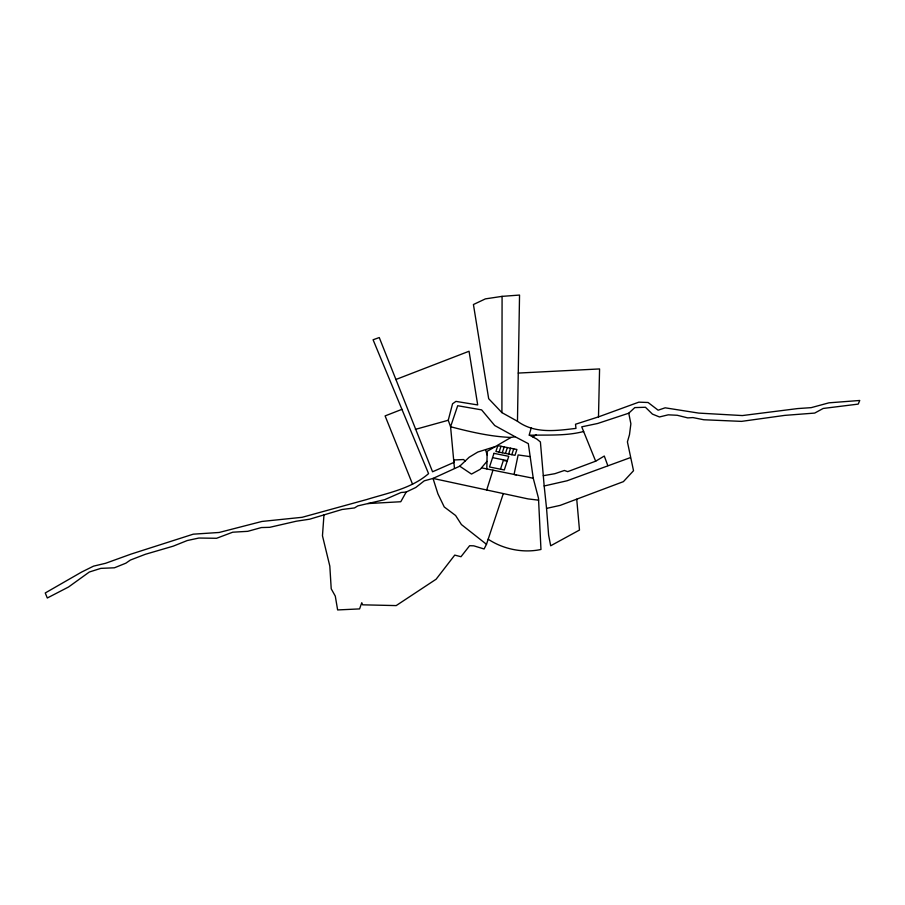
<?xml version="1.0" encoding="UTF-8"?>
<svg xmlns="http://www.w3.org/2000/svg" width="905" height="905" viewBox="0 0 905 905"><rect width="100%" height="100%" fill="white"/><g stroke="black" fill="none" stroke-linecap="round" stroke-linejoin="round"><path stroke-width="1.36" d="M517.468 421.266L501.913 412.623L502.083 296.365L519.538 295.064L517.468 421.266C534.821 433.959 556.055 430.735 575.976 428.393L575.512 424.241L598.488 416.877L638.828 402.159L648.093 402.499L658.127 410.191L665.152 407.816L698.694 413.099L742.372 415.565L797.667 408.574L811.208 407.646L828.946 402.827L859.75 400.474L858.223 404.105L823.211 408.449L814.692 413.076L784.827 415.372L741.534 421.379L703.83 419.762L692.902 417.578L687.755 417.895L677.2 415.271L668.229 414.829L659.462 416.956L652.437 414.117L645.446 407.261L634.778 407.601L628.76 413.2L597.617 423.495L581.734 426.832L595.66 461.188L567.695 471.641L564.403 470.476L554.878 473.688L543.294 475.702M486.822 468.926L487.162 451.346L510.974 437.443L515.103 436.73L528.328 443.654L533.249 478.259L538.498 498.236L540.964 549.471C523.26 553.328 503.282 549.256 488.18 539.199M598.488 416.877L599.574 368.935L518.26 373.075M323.967 514.9L322.463 535.76L329.816 566.1L331.219 588.816L335.291 596.112L337.633 609.936L359.59 608.907L361.774 602.741L362.634 604.823L396.186 605.592L436.131 579.211L454.751 555.104L460.984 556.722L469.616 545.715L473.756 545.828L484.096 548.973L486.483 544.312L503.304 493.61M495.408 446.527L477.795 452.048L469.175 457.229L459.751 466.199L433.02 478.428L424.275 480.827L415.791 487.478L406.209 492.048L401.051 492.501L384.67 499.662L357.78 505.895L354.545 507.931L342.079 509.481L309.634 519.198L296.32 521.212L269.735 527.321L261.375 527.558L247.766 531.326L232.709 532.208L216.578 538.283L198.874 538.034L187.222 540.545L173.228 546.156L145.332 554.301L130.399 560.048L125.863 563.182L114.426 567.797L100.828 568.374L89.346 572.005L68.554 586.994L47.298 598.001L45.25 592.967L81.597 572.073L93.532 566.145L105.602 563.283L131.112 554.075L193.263 534.176L219.18 532.468L261.952 521.45L302.146 517.298L366.819 499.503C387.996 492.954 411.413 488.587 428.563 473.632L373.086 339.771L379.263 337.554L432.567 471.777L453.903 462.432L450.577 426.741L448.247 420.259L452.557 403.788L455.939 401.39L477.704 404.942L469.05 351.242L395.768 379.546M531.246 427.85L529.108 435.26C547.208 434.717 565.761 436.187 583.657 431.493M486.675 490.046L492.976 470.159M499.096 452.115L500.997 446.278M502.275 452.76L504.176 446.923M505.454 453.394L507.354 447.568M500.488 469.186L503.35 460.441L507.162 461.211M508.633 454.039L510.544 448.201M511.811 454.683L513.723 448.846M406.209 492.048L400.779 501.732L367.803 503.576M459.751 466.199L471.482 474.084L480.261 469.276L486.969 461.358M533.011 437.025L536.348 434.57M595.66 461.188L604.291 456.041L607.798 465.611M401.911 409.343L385.1 415.915L412.556 484.209M576.734 499.232L579.483 530.047L550.681 545.783L548.611 535.093L546.552 508.395L560.195 505.375L623.398 481.641L633.523 470.713L627.414 441.878L629.484 434.683L630.875 423.789L628.76 413.2M630.197 457.681L567.096 480.77L544.177 485.974L546.552 508.395M415.35 429.377L448.247 420.259M502.083 296.365L485.397 298.876L473.428 304.521L488.677 398.698L501.913 412.623M538.599 500.171L527.988 498.893L433.02 478.428L437.918 493.836L444.242 506.958L455.6 515.499L461.426 524.561L486.483 544.312M530.172 456.64L518.135 454.944L514.063 474.424L481.596 467.862M516.28 474.865L514.063 474.424L533.249 478.259M492.569 457.636L507.354 460.622M510.974 437.443C490.612 436.64 470.521 431.934 450.577 426.741L457.692 405.723L481.607 409.875L494.741 425.542L515.103 436.73M529.595 435.215L536.846 439.072L540.398 441.957L544.177 485.974M465.374 461.007L463.473 459.536L453.677 460L454.457 468.304M485.6 449.706L487.094 454.887M493.972 453.337L489.515 466.98L504.311 469.967L508.757 456.324L493.972 453.337M497.818 445.633L495.906 451.471L515.002 455.328L516.902 449.491L497.818 445.633"/></g></svg>
